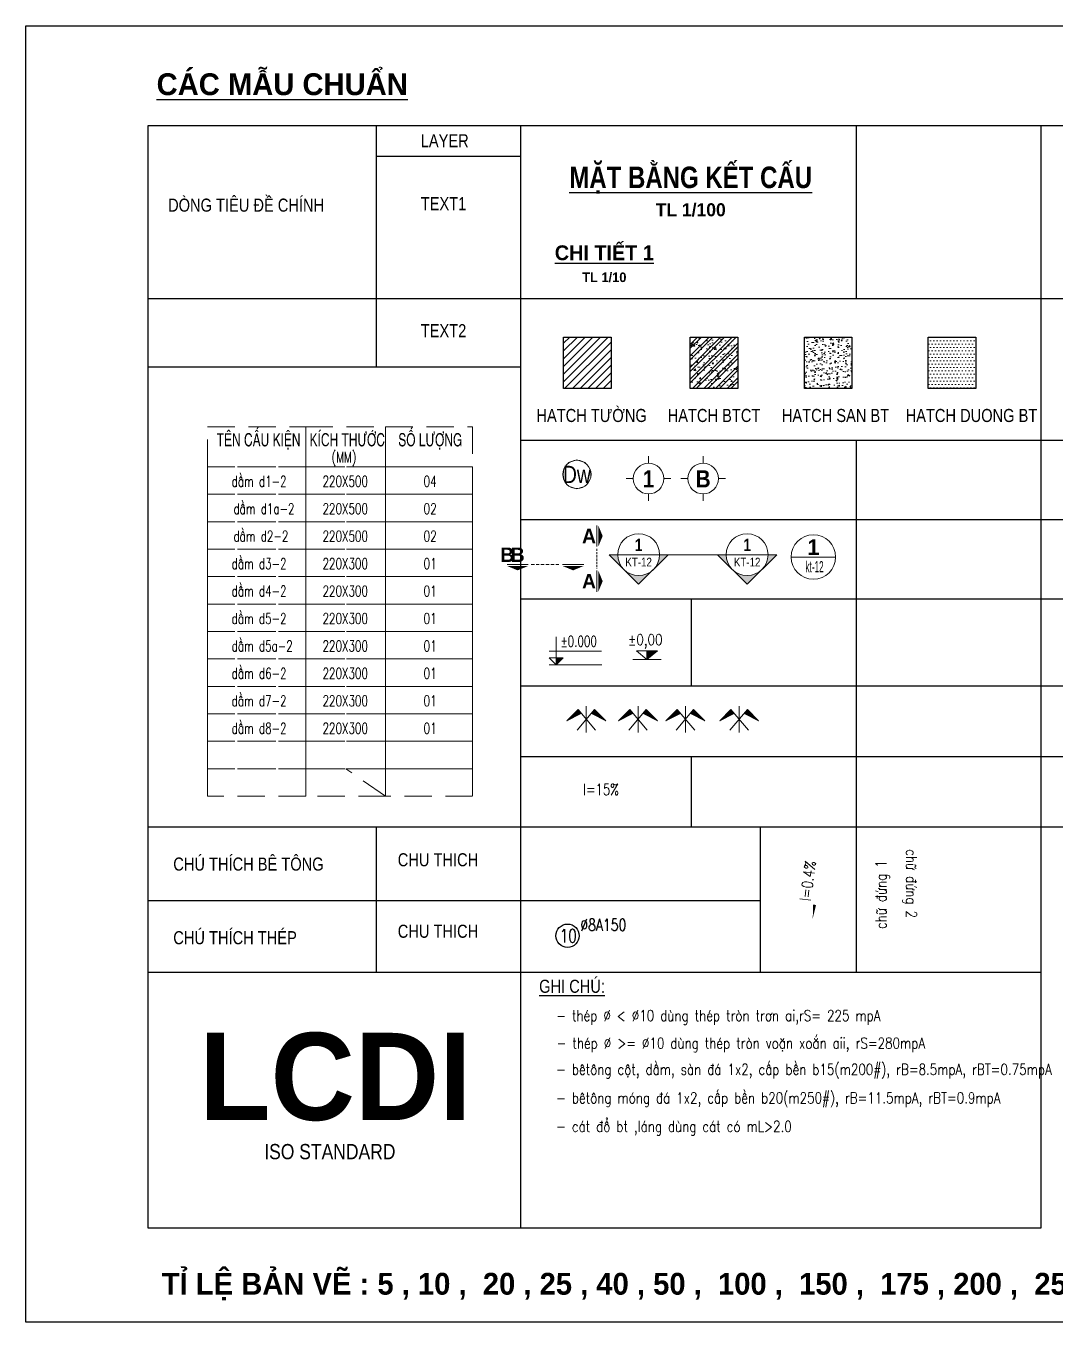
# Model space of a CAD drawing. Header units: inches. Extents: x -676 to 53517, y -16349 to 46516.
# Drawn here: x 28837 to 33554, y -16349 to -10409 of the extents above; entities that cross this region are included whole.
import ezdxf
from ezdxf.enums import TextEntityAlignment as Align

# ---------------------------------------------------------------- set-up
doc = ezdxf.new("R2010")
doc.units = ezdxf.units.IN
doc.header["$MEASUREMENT"] = 0
doc.set_wipeout_variables(frame=1)
doc.linetypes.add('DASHDOT', pattern=[1, 0.5, -0.25, 0, -0.25])
doc.linetypes.add('HIDDEN', pattern=[0.375, 0.25, -0.125])
for name, color, linetype, lineweight in [('2 - Text2', 2, 'Continuous', 20), ('KICHTHUOC', 167, 'Continuous', 15), ('LC Dim', 8, 'Continuous', 18), ('LC Hatch', 252, 'Continuous', 9), ('LC Hatch @ 1 (1)', 252, 'Continuous', 0), ('LC ISO', 153, 'Continuous', 13), ('LC Khac', 4, 'Continuous', 9), ('LC MANH DUT', 35, 'HIDDEN', 5), ('LC Net manh', 9, 'Continuous', 5), ('LC Net thay', 7, 'Continuous', 25), ('LC Net truc', 79, 'DASHDOT', 13), ('LC Text1', 3, 'Continuous', 20), ('LC Text2', 7, 'Continuous', 25), ('TEXT', 7, 'Continuous', 20), ('v-KICHTHUOC', 8, 'Continuous', 18), ('v-TEXT', 7, 'Continuous', 20)]:
    doc.layers.add(name, color=color, linetype=linetype, lineweight=lineweight)
doc.styles.add('Arial', font='arial.ttf', dxfattribs={"width": 0.8})
doc.styles.add('Brief text', font='')
doc.styles.add('EG 1', font='')
doc.styles.add('General text 2', font='arial.ttf')
doc.styles.add('LC 1', font='')
doc.styles.add('LC 2', font='', dxfattribs={"width": 0.7})
doc.styles.add('LC 3', font='vnsimli.shx', dxfattribs={"width": 0.75})
doc.styles.add('LC3', font='', dxfattribs={"width": 0.8})
doc.styles.add('T1', font='Vnsimli.shx', dxfattribs={"width": 0.8})
doc.styles.add('T2', font='', dxfattribs={"width": 0.8})
doc.styles.add('text', font='hoatbif.shx', dxfattribs={"width": 0.7})
doc.styles.add('text1', font='', dxfattribs={"width": 0.7, "height": 300})
doc.styles.get('Brief text').set_extended_font_data('.VnHelvetInsH', bold=True)
doc.styles.get('EG 1').set_extended_font_data('.VnAvantH', bold=True)
doc.styles.get('LC 1').set_extended_font_data('.VnAvantH', bold=True)
doc.styles.get('LC 2').set_extended_font_data('.VnArial NarrowH')
doc.styles.get('LC3').set_extended_font_data('.VnArialH', bold=True)
doc.styles.get('T2').set_extended_font_data('.VnArialH')
doc.styles.get('text1').set_extended_font_data('.VnHelvetInsH', bold=True)

# ---------------------------------------------------------------- blocks, each defined once
blk = doc.blocks.new('DXicon')
at = {"layer": 'LC Hatch', "ltscale": 50}
for points in [[(-1.15, 4.39), (-1.9, 5.26), (-4.45, 2.69)], [(4.45, 2.69), (1.9, 5.26), (1.15, 4.39)]]:
    blk.add_hatch(color=252, dxfattribs=at).paths.add_polyline_path(points)
at = {"layer": 'LC Net manh', "color": 8, "ltscale": 50}
for p, q in [((0, 0.04), (0, 6.04)), ((-1.9, 5.26), (-4.45, 2.69)), ((-4.45, 2.69), (-1.15, 4.39)), ((-2.13, 0.57), (1.9, 5.26)), ((2.13, 0.57), (-1.9, 5.26)), ((4.45, 2.69), (1.15, 4.39)), ((1.9, 5.26), (4.45, 2.69))]:
    blk.add_line(p, q, dxfattribs=at)
blk = doc.blocks.new('TTRUC')
at = {"layer": 'LC ISO'}
for p, q in [((0, 6.95), (0, 10.13)), ((-6.95, 0), (-10.13, 0)), ((6.95, 0), (10.13, 0)), ((0, -6.95), (0, -10.13))]:
    blk.add_line(p, q, dxfattribs=at)
at = {"layer": 'LC Net manh'}
blk.add_circle((0, 0), 6.95, dxfattribs=at)
blk = doc.blocks.new('TIEUDE1')
at = {"layer": '2 - Text2', "color": 7, "style": 'EG 1'}
blk.add_attdef('TIªU§Ò', text='', height=5, dxfattribs=at).set_placement((0, 0), align=Align.BOTTOM_CENTER)
blk.add_attdef('TL', text='', height=3, dxfattribs=at).set_placement((0, -2), align=Align.TOP_CENTER)
blk = doc.blocks.new('TIEUDE2')
at = {"layer": 'LC Text2', "color": 7, "style": 'LC 1'}
blk.add_attdef('%%UTIªU§Ò', text='', height=3.5, dxfattribs=at).set_placement((0, 0), align=Align.BOTTOM_CENTER)
blk.add_attdef('TL', text='', height=2.2, dxfattribs=at).set_placement((0, -1.8), align=Align.TOP_CENTER)
blk = doc.blocks.new('trich CT')
at = {"layer": 'LC ISO'}
blk.add_line((-500, 0), (500, 0), dxfattribs=at)
blk.add_circle((0, 0), 500, dxfattribs=at)
at = {"layer": 'LC Text1', "style": 'text1'}
blk.add_attdef('T', text='', height=350, dxfattribs=at).set_placement((0, 223), align=Align.MIDDLE_CENTER)
at = {"layer": 'LC Text1', "linetype": 'ByBlock', "style": 'text', "width": 0.7}
blk.add_attdef('KT', text='', height=250, dxfattribs=at).set_placement((0, -217), align=Align.MIDDLE_CENTER)
blk = doc.blocks.new('*U85')
at = {"layer": 'LC ISO'}
h = blk.add_hatch(color=256, dxfattribs=at)
h.paths.add_polyline_path([(0, -8.49), (4.24, -4.24, -0.198912), (0, -6, -0.198912), (-4.24, -4.24)])
h.paths.add_polyline_path([(8.49, 0), (6, 0, -0.198912), (4.24, -4.24)])
h.paths.add_polyline_path([(-4.24, -4.24, -0.198912), (-6, 0), (-8.49, 0)])
h = blk.add_hatch(color=256, dxfattribs=at)
h.paths.add_polyline_path([(31.08, -8.49), (35.32, -4.24, -0.198912), (31.08, -6, -0.198912), (26.84, -4.24)])
h.paths.add_polyline_path([(39.57, 0), (37.08, 0, -0.198912), (35.32, -4.24)])
h.paths.add_polyline_path([(26.84, -4.24, -0.198912), (25.08, 0), (22.59, 0)])
for p, q in [((-6, 0), (6, 0)), ((25.08, 0), (37.08, 0))]:
    blk.add_line(p, q, dxfattribs=at)
for points in [[(6, 0), (8.49, 0), (0, -8.49), (-8.49, 0), (-6, 0)], [(37.08, 0), (39.57, 0), (31.08, -8.49), (22.59, 0), (25.08, 0)]]:
    blk.add_lwpolyline(points, dxfattribs=at)
for centre in [(0, 0), (31.08, 0)]:
    blk.add_circle(centre, 6, dxfattribs=at)
at = {"layer": 'LC MANH DUT', "linetype": 'HIDDEN', "ltscale": 300}
blk.add_line((6, 0), (25.08, 0), dxfattribs=at)
at = {"layer": 'LC Text1', "style": 'Brief text', "width": 0.8, "flags": 8}
for tag, p in [('VIEW-NUMBER2', (0, 52)), ('VIEW-NUMBER1', (0, 0))]:
    blk.add_attdef(tag, text='', height=3.5, dxfattribs=at).set_placement(p, align=Align.BOTTOM_CENTER)
at = {"layer": 'LC Text1', "style": 'Arial', "width": 0.8, "flags": 8}
for tag, p in [('SHEET-NUMBER2', (0, 51.13)), ('SHEET-NUMBER1', (0, -0.87))]:
    blk.add_attdef(tag, text='', height=2.5, dxfattribs=at).set_placement(p, align=Align.TOP_CENTER)
blk = doc.blocks.new('Caodo1')
at = {"layer": 'LC Text1'}
blk.add_hatch(color=4, dxfattribs=at).paths.add_polyline_path([(0, 200), (0, 0), (243, 200)])
at = {"layer": 'LC Text1', "color": 4}
for p, q in [((324, 0), (-324, 0)), ((0, 0), (0, 200))]:
    blk.add_line(p, q, dxfattribs=at)
blk.add_lwpolyline([(-243, 200), (243, 200), (0, 0), (0, 0)], close=True, dxfattribs=at)
at = {"layer": 'LC Text1', "color": 4, "style": 'T1', "width": 0.8}
blk.add_attdef('%%P0,00', text='', height=250, dxfattribs=at).set_placement((-39, 460), align=Align.MIDDLE_CENTER)
blk = doc.blocks.new('CT')
at = {"layer": 'LC Khac'}
blk.add_hatch(color=252, dxfattribs=at).paths.add_polyline_path([(3.25, 1.6), (1.64, 1.6), (1.64, 0)])
at = {"layer": 'LC Khac', "color": 9, "ltscale": 50}
for p, q in [((0.05, 3.14), (12, 3.14)), ((12.09, 0), (0, 0))]:
    blk.add_line(p, q, dxfattribs=at)
for points in [[(1.64, 6.43), (1.64, 0)], [(1.64, 0), (0.03, 1.6), (1.64, 1.6)], [(1.64, 0), (3.25, 1.6), (1.64, 1.6)]]:
    blk.add_lwpolyline(points, dxfattribs=at)
at = {"layer": 'LC Khac', "color": 3, "style": 'LC 3', "width": 0.75}
blk.add_attdef('CT', (1.91, 3.5), '', height=2.2, dxfattribs=at)
blk = doc.blocks.new('*U66')
at = {"layer": 'Defpoints'}
blk.add_lwpolyline([(0, 4.25), (-2.5, 3.44), (-4.04, 1.31), (-4.04, -1.31), (-2.5, -3.44), (0, -4.25), (2.5, -3.44), (4.04, -1.31), (4.04, 1.31), (2.5, 3.44)], close=True, dxfattribs=at)
at = {"layer": 'LC Text1', "style": 'General text 2', "width": 0.8, "flags": 8}
blk.add_attdef('SYMBOL', text='', height=5.2, dxfattribs=at).set_placement((0, 0), align=Align.MIDDLE_CENTER)
blk.add_wipeout([(0, 4.25), (-2.5, 3.44), (-4.04, 1.31), (-4.04, -1.31), (-2.5, -3.44), (0, -4.25), (2.5, -3.44), (4.04, -1.31), (4.04, 1.31), (2.5, 3.44)]).dxf.layer = 'LC Net manh'
at = {"layer": 'LC ISO'}
blk.add_circle((0, 0), 4.25, dxfattribs=at)
blk = doc.blocks.new('matcatdoc')
at = {"layer": 'LC Khac', "color": 1, "ltscale": 2}
for p, q in [((0, 485), (0, 0)), ((0, -550), (0, -1036))]:
    blk.add_line(p, q, dxfattribs=at)
for points in [[(134, 243, 0, 471, 0), (37, 243, 275, 275, 0)], [(134, -793, 0, 471, 0), (37, -793, 275, 275, 0)]]:
    blk.add_lwpolyline(points, format="xyseb", dxfattribs=at)
at = {"layer": 'LC MANH DUT', "ltscale": 200}
blk.add_line((0, -49), (0, -506), dxfattribs=at)
at = {"ltscale": 2, "style": 'LC 1'}
for p in [(-179, 243), (-179, -793)]:
    blk.add_attdef('LC', text='', height=330, dxfattribs=at).set_placement(p, align=Align.MIDDLE_CENTER)
blk = doc.blocks.new('*U84')
at = {"layer": 'LC Khac', "color": 1, "ltscale": 2}
for p, q in [((0, 0), (-485, 0)), ((1271, 0), (785, 0))]:
    blk.add_line(p, q, dxfattribs=at)
for points in [[(-243, -134, 0, 471, 0), (-243, -37, 275, 275, 0)], [(1028, -134, 0, 471, 0), (1028, -37, 275, 275, 0)]]:
    blk.add_lwpolyline(points, format="xyseb", dxfattribs=at)
at = {"layer": 'LC MANH DUT', "ltscale": 300}
blk.add_line((66, 0), (732, 0), dxfattribs=at)
at = {"ltscale": 2, "style": 'LC 1'}
for p in [(-243, 222), (1028, 222)]:
    blk.add_attdef('LC', text='', height=330, dxfattribs=at).set_placement(p, align=Align.MIDDLE_CENTER)
blk = doc.blocks.new('DODOC1')
at = {"layer": 'KICHTHUOC'}
blk.add_lwpolyline([(-630, 0, 0, 0, 0), (762, 0, 0, 66.7, 0), (443, 0, 66.7, 66.7, 0)], format="xyseb", dxfattribs=at)
at = {"layer": 'TEXT', "style": 'T1', "width": 0.8}
blk.add_attdef('DOC', text='', height=250, dxfattribs=at).set_placement((-79, 226), align=Align.MIDDLE_CENTER)

msp = doc.modelspace()

# ---------------------------------------------------------------- hatches: boundary and pattern name
at = {"layer": 'LC Hatch', "ltscale": 3}
h = msp.add_hatch(dxfattribs=at)
h.set_pattern_fill('AR-CONC', color=256, scale=7.032451, angle=-0.00078)
h.set_pattern_definition([(49.99922, (40252.093, -28188.806), (50.44091, -4.4137), [5.27434, -58.01772]), (354.9992, (40252.093, -28188.806), (-9.7569, 52.89768), [4.21947, -46.41418]), (100.45062, (40256.296, -28189.174), (40.68405, 48.48394), [4.4825, -49.30748]), (46.1834, (40252.093, -28174.74), (75.05305, -11.64107), [7.9115, -87.0266]), (96.6348, (40258.35, -28175.71), (65.73064, 68.50347), [6.72375, -73.9612]), (351.1834, (40252.09, -28174.74), (65.7306, 68.50352), [6.3292, -69.62127]), (20.99922, (40259.126, -28178.257), (41.97681, -28.31455), [5.27434, -58.01772]), (325.9992, (40259.126, -28178.257), (17.11173, 50.99559), [4.21947, -46.41418]), (71.45062, (40262.624, -28180.617), (59.08856, 22.68099), [4.4825, -49.30748]), (37.49922, (40252.093, -28188.806), (0.855456, 23.410587), [0, -45.851583, 0, -47.117424, 0, -46.58999]), (7.49922, (40252.093, -28188.806), (18.500617, 27.73656), [0, -26.863964, 0, -44.796715, 0, -17.75694]), (327.49922, (40236.41, -28188.805), (37.540781, -1.586674), [0, -17.58113, 0, -54.85312, 0, -72.78587]), (317.49922, (40229.378, -28188.805), (41.01238, 7.039273), [0, -22.85547, 0, -36.4281, 0, -51.68852])])
h.paths.add_polyline_path([(32622.8, -11834.4), (32404.8, -11834.4), (32404.8, -12069.9), (32622.7, -12069.9)])
h = msp.add_hatch(dxfattribs=at)
h.set_pattern_fill('DOTS', color=256, scale=246.135797, angle=-0.00078)
h.set_pattern_definition([(359.99922, (40289.688, -28188.806), (7.691954, 15.383382), [0, -15.383487])])
h.paths.add_polyline_path([(33190.1, -11834.4), (32972.1, -11834.4), (32972.1, -12069.9), (33190.1, -12069.9)])
at = {"layer": 'LC Hatch @ 1 (1)', "ltscale": 2}
h = msp.add_hatch(dxfattribs=at)
h.set_pattern_fill('ANSI31', color=256, scale=200.002916, angle=-0.00078)
h.set_pattern_definition([(44.99922, (40289.688, -28188.806), (-17.677686, 17.67817), [])])
h.paths.add_polyline_path([(31518.7, -12069.9), (31518.7, -11834.4), (31300.8, -11834.4), (31300.8, -12069.9)])
h = msp.add_hatch(dxfattribs=at)
h.set_pattern_fill('BTCT', color=256, scale=10, angle=-0.00078)
h.set_pattern_definition([(49.9992, (31400.274, 378.59), (71.72593, -6.2762), [7.5, -82.5]), (354.9992, (31400.274, 378.59), (-13.8741, 75.2194), [6, -66]), (100.4506, (31406.25, 378.07), (57.8519, 68.94316), [6.374, -70.1142]), (46.1834, (31400.27, 398.59), (106.7239, -16.55336), [11.25, -123.75]), (96.6348, (31409.17, 397.21), (93.4676, 97.4105), [9.561, -105.1713]), (351.1834, (31400.27, 398.59), (93.4675, 97.4106), [9, -99]), (20.9992, (31410.274, 393.59), (59.69015, -40.2627), [7.5, -82.5]), (325.9992, (31410.274, 393.59), (24.33253, 72.51467), [6, -66]), (71.4506, (31415.25, 390.24), (84.0227, 32.2519), [6.374, -70.1142]), (37.49922, (31400.274, 378.593), (1.21644, 33.28937), [0, -65.2, 0, -67, 0, -66.25]), (7.4992, (31400.274, 378.593), (26.30749, 39.44081), [0, -38.2, 0, -63.7, 0, -25.25]), (327.49922, (31377.974, 378.593), (53.382213, -2.25622), [0, -25, 0, -78, 0, -103.5]), (317.4992, (31367.974, 378.593), (58.31875, 10.0097), [0, -32.5, 0, -51.8, 0, -73.5]), (44.9992, (31400.274, 378.593), (-26.51614, 26.51687), []), (44.9992, (31417.95, 378.592), (-26.51614, 26.51687), [])])
h.paths.add_polyline_path([(32099.4, -11834.4), (31881.4, -11834.4), (31881.4, -12069.9), (32099.4, -12069.9)])

# ---------------------------------------------------------------- linework, layer by layer
at = {"layer": 'Defpoints', "ltscale": 0.2, "elevation": 0}
msp.add_lwpolyline([(28837, -10408.6), (37237, -10408.7), (37236.9, -16348.7), (28836.9, -16348.6)], close=True, dxfattribs=at)
at = {"layer": 'LC Net thay'}
for p, q in [((30441.6, -10865.6, 0), (30441.6, -11971.3, 0)), ((31104.3, -10865.6, 0), (31104.3, -15919, 0)), ((32642.4, -10865.6, 0), (32642.4, -11658.1, 0)), ((33488.7, -10865.6, 0), (33882.9, -10865.6, 0)), ((31104.3, -11007.6, 0), (30441.6, -11007.6, 0)), ((29397.9, -11658.1, 0), (32642.4, -11658.1, 0)), ((29397.9, -11658.1, 0), (33882.9, -11658.1, 0)), ((29397.9, -11971.3, 0), (31104.3, -11971.3, 0)), ((31104.3, -12307.6, 0), (33882.9, -12307.6, 0)), ((32642.3, -12307.6, 0), (32642.3, -14744.8, 0)), ((31104.3, -12671.1, 0), (33882.9, -12671.1, 0)), ((31104.3, -13034.5, 0), (33882.9, -13034.6, 0)), ((31885.8, -13034.5, 0), (31885.8, -13432.8, 0)), ((31104.3, -13432.8, 0), (33882.9, -13432.9, 0)), ((31104.3, -13756.8, 0), (32642.3, -13756.9, 0)), ((31104.3, -13756.8, 0), (33882.9, -13756.9, 0)), ((31885.8, -13756.8, 0), (31885.8, -14079.1, 0)), ((29397.9, -14079, 0), (33882.9, -14079.1, 0)), ((30441.6, -14079, 0), (30441.6, -14744.8, 0)), ((32204.5, -14744.8, 0), (32204.5, -14079.1, 0)), ((29397.9, -14417.2, 0), (32204.5, -14417.3, 0)), ((29397.9, -14744.8, 0), (33488.6, -14744.9, 0)), ((29397.9, -14744.8, 0), (33488.6, -14744.9, 0))]:
    msp.add_line(p, q, dxfattribs=at)
at = {"layer": 'LC Net thay', "elevation": 0}
msp.add_lwpolyline([(29397.9, -10865.5), (33488.7, -10865.6), (33488.6, -15919), (29397.9, -15918.9)], close=True, dxfattribs=at)
at = {"layer": 'LC Text2', "ltscale": 2, "elevation": 0}
for points in [[(31300.8, -11834.4), (31518.7, -11834.4), (31518.7, -12069.9), (31300.8, -12069.9)], [(31881.4, -11834.4), (32099.4, -11834.4), (32099.4, -12069.9), (31881.4, -12069.9)], [(32404.8, -11834.4), (32622.8, -11834.4), (32622.7, -12069.9), (32404.8, -12069.9)], [(32972.1, -11834.4), (33190.1, -11834.4), (33190.1, -12069.9), (32972.1, -12069.9)]]:
    msp.add_lwpolyline(points, close=True, dxfattribs=at)
at = {"layer": 'LC Text2', "ltscale": 100}
msp.add_circle((31319.5, -14578.1, 0), 53.5, dxfattribs=at)

# ---------------------------------------------------------------- block references
at = {"layer": 'LC Hatch', "xscale": 20.00000014482849, "yscale": 20.00000014482849, "zscale": 20.00000014482849, "rotation": 359.999216292062}
for p in [(31405.5, -13647.1, 0), (31642.4, -13647.1, 0), (31859.5, -13647.1, 0), (32106.3, -13647.1, 0)]:
    msp.add_blockref('DXicon', p, dxfattribs=at)
at = {"layer": 'LC ISO', "xscale": 10.07844203318265, "yscale": 10.07844203318265, "zscale": 10.07844203318265, "rotation": 359.999216292062}
for p in [(31690.8, -12483.2, 0), (31940.8, -12483.2, 0)]:
    msp.add_blockref('TTRUC', p, dxfattribs=at)
at = {"layer": 'LC ISO'}
ref = msp.add_blockref('*U85', (31645.3, -12831.9, 0), dxfattribs=dict(at, xscale=16.00000011586775, yscale=16.00000011586775, zscale=16.00000011586775, rotation=359.999216292062))
ref.add_attrib('VIEW-NUMBER1', '1', dxfattribs={"layer": 'LC Text1', "height": 56, "rotation": 359.99922, "style": 'Brief text', "width": 0.8}).set_placement((31645.3, -12831.9, 0), align=Align.BOTTOM_CENTER)
ref.add_attrib('SHEET-NUMBER1', 'KT-12', dxfattribs={"layer": 'LC Text1', "height": 40, "rotation": 359.99922, "style": 'Arial', "width": 0.8}).set_placement((31645.3, -12845.8, 0), align=Align.TOP_CENTER)
ref.add_attrib('VIEW-NUMBER2', '1', dxfattribs={"layer": 'LC Text1', "height": 56, "rotation": 359.99922, "style": 'Brief text', "width": 0.8}).set_placement((32142.6, -12831.9, 0), align=Align.BOTTOM_CENTER)
ref.add_attrib('SHEET-NUMBER2', 'KT-12', dxfattribs={"layer": 'LC Text1', "height": 40, "rotation": 359.99922, "style": 'Arial', "width": 0.8}).set_placement((32142.6, -12845.8, 0), align=Align.TOP_CENTER)
ref = msp.add_blockref('trich CT', (32446.4, -12842.5, 0), dxfattribs=dict(at, xscale=0.2036571443320401, yscale=0.2036571443320401, zscale=0.2036571443320401, rotation=359.999216292062))
ref.add_attrib('T', '1', dxfattribs={"layer": 'LC Text2', "height": 71.3, "rotation": 359.99922, "style": 'text1'}).set_placement((32446.4, -12797.2, 0), align=Align.MIDDLE_CENTER)
ref.add_attrib('KT', ' kt-12', dxfattribs={"layer": 'LC Text2', "linetype": 'ByBlock', "height": 50.91, "rotation": 359.99922, "style": 'text', "width": 0.55}).set_placement((32446.4, -12886.8, 0), align=Align.MIDDLE_CENTER)
at = {"layer": 'LC Net manh'}
ref = msp.add_blockref('matcatdoc', (31453.6, -12794.9, 0), dxfattribs=dict(at, xscale=0.2000000014483476, yscale=0.2000000014483476, zscale=0.2000000014483476, rotation=359.999216292062))
ref.add_attrib('LC', 'A', dxfattribs={"layer": '0', "ltscale": 2, "height": 66, "rotation": 359.99922, "style": 'LC 1'}).set_placement((31417.8, -12953.4, 0), align=Align.MIDDLE_CENTER)
ref.add_attrib('LC', 'A', dxfattribs={"layer": '0', "ltscale": 2, "height": 66, "rotation": 359.99922, "style": 'LC 1'}).set_placement((31417.8, -12746.3, 0), align=Align.MIDDLE_CENTER)
ref = msp.add_blockref('*U84', (31139.3, -12876.8, 0), dxfattribs=dict(at, xscale=0.2000000014483476, yscale=0.2000000014483476, zscale=0.2000000014483476, rotation=359.999216292062))
ref.add_attrib('LC', 'B', dxfattribs={"layer": '0', "ltscale": 2, "height": 66, "rotation": 359.99922, "style": 'LC 1'}).set_placement((31043.4, -12832.3, 0), align=Align.MIDDLE_CENTER)
ref.add_attrib('LC', 'B', dxfattribs={"layer": '0', "ltscale": 2, "height": 66, "rotation": 359.99922, "style": 'LC 1'}).set_placement((31090.8, -12832.3, 0), align=Align.MIDDLE_CENTER)
at = {"layer": 'LC Text1'}
ref = msp.add_blockref('CT', (31234.7, -13336.5, 0), dxfattribs=dict(at, xscale=20.00000014482849, yscale=20.00000014482849, zscale=20.00000014482849, rotation=359.999216292062))
ref.add_attrib('CT', '%%P0.000', (31287.4, -13253.7, 0), dxfattribs={"color": 3, "height": 49.6, "rotation": 359.99922, "style": 'LC 3', "width": 0.7})
ref = msp.add_blockref('Caodo1', (31683.6, -13313, 0), dxfattribs=dict(at, xscale=0.2000000014483476, yscale=0.2000000014483476, zscale=0.2000000014483476, rotation=359.999216292062))
ref.add_attrib('%%P0,00', '%%p0,00', dxfattribs={"layer": 'LC Text2', "height": 50, "rotation": 359.99922, "style": 'T1', "width": 0.8}).set_placement((31675.8, -13221.1, 0), align=Align.MIDDLE_CENTER)
at = {"layer": 'LC Text2'}
ref = msp.add_blockref('TIEUDE1', (31883.9, -11181.3, 0), dxfattribs=dict(at, xscale=20.00000014482849, yscale=20.00000014482849, zscale=20.00000014482849, rotation=359.999216292062))
ref.add_attrib('TIªU§Ò', '%%UmÆt b»ng kÕt cÊu', dxfattribs={"color": 7, "height": 98.488, "rotation": 359.99922, "style": 'LC3', "width": 0.8}).set_placement((31883.9, -11181.3, 0), align=Align.BOTTOM_CENTER)
ref.add_attrib('TL', 'TL 1/100', dxfattribs={"color": 7, "height": 60, "rotation": 359.99922, "style": 'LC 1'}).set_placement((31883.9, -11221.3, 0), align=Align.TOP_CENTER)
ref = msp.add_blockref('TIEUDE2', (31487.9, -11502.6, 0), dxfattribs=dict(at, xscale=20.00000014482849, yscale=20.00000014482849, zscale=20.00000014482849, rotation=359.999216292062))
ref.add_attrib('%%UTIªU§Ò', '%%Uchi tiÕt 1', dxfattribs={"color": 7, "height": 67.923, "rotation": 359.99922, "style": 'LC 1'}).set_placement((31487.9, -11502.6, 0), align=Align.BOTTOM_CENTER)
ref.add_attrib('TL', 'TL 1/10', dxfattribs={"color": 7, "height": 44, "rotation": 359.99922, "style": 'LC 1'}).set_placement((31487.9, -11538.6, 0), align=Align.TOP_CENTER)
at = {"layer": 'v-KICHTHUOC'}
ref = msp.add_blockref('DODOC1', (32463.6, -14348.6, 0), dxfattribs=dict(at, xscale=-0.2000029164870154, yscale=0.2000029164870153, zscale=0.2000029164870153, rotation=82.3267871807796))
ref.add_attrib('DOC', 'I=0.4%', dxfattribs={"layer": 'v-TEXT', "height": 50, "rotation": 82.32679, "style": 'T1', "width": 0.8}).set_placement((32421, -14327, 0), align=Align.MIDDLE_CENTER)

# ---------------------------------------------------------------- texts
at = {"layer": 'LC Text1', "ltscale": 0.2, "style": 'LC 1', "width": 0.9}
for s, p in [('1', (31690.8, -12547.4, 0)), ('B', (31940.8, -12547.4, 0))]:
    msp.add_text(s, height=78.9, rotation=359.99922, dxfattribs=at).set_placement(p, align=Align.BOTTOM_CENTER)
at = {"layer": 'LC Text1', "style": 'LC 3', "width": 0.75}
msp.add_text(' I=15%%%', height=52.43, rotation=359.99922, dxfattribs=at).set_placement((31363.4, -13933.8, 0))
at = {"layer": 'LC Text1', "color": 3, "style": 'LC 3', "width": 0.8}
for s, rotation, p in [('ch÷ ®øng 2', 269.99922, (32871, -14181.5, 0)), ('ch÷ ®øng 1', 89.99922, (32780.7, -14547.7, 0)), ('- thÐp %%C < %%C10 dïng thÐp trßn tr¬n ai,rS= 225 mpA', 359.99922, (31267.6, -14969.1, 0)), ('- thÐp %%C >= %%C10 dïng thÐp trßn voÆn xo¾n aii, rS=280mpA', 359.99922, (31269.6, -15095.4, 0)), ('- bªt«ng cét, dÇm, sµn ®¸ 1x2, cÊp bÒn b15(m200#), rB=8.5mpA, rBT=0.75mpA', 359.99922, (31267.2, -15215.7, 0)), ('- bªt«ng mãng ®¸ 1x2, cÊp bÒn b20(m250#), rB=11.5mpA, rBT=0.9mpA', 359.99922, (31267.2, -15346.4, 0)), ('- c¸t ®æ bt ,l¸ng dïng c¸t cã mL>2.0', 359.99922, (31267.2, -15477, 0))]:
    msp.add_text(s, height=50, rotation=rotation, dxfattribs=at).set_placement(p)
at = {"layer": 'LC Text2', "lineweight": -2}
for s, height, style, p in [('%%uc¸c mÉu chuÈn', 100, 'LC 1', (29435.9, -10725.8, 0)), ('iso standard', 70, 'LC 2', (29929.3, -15602.6, 0)), ('tØ lÖ b¶n vÏ : 5 , 10 ,  20 , 25 , 40 , 50 ,  100 ,  150 ,  175 , 200 ,  250 , 400 , 500 , 1000 ....', 100, 'LC 1', (29459.8, -16223.2, 0))]:
    msp.add_text(s, height=height, rotation=359.99922, dxfattribs=dict(at, style=style)).set_placement(p)
at = {"layer": 'LC Text2', "style": 'T2', "width": 0.8}
for s, p in [('layer', (30646.6, -10964.8, 0)), ('dßng tiªu ®Ò chÝnh', (29488.5, -11259.9, 0)), ('text1', (30646.6, -11253.1, 0)), ('text2', (30646.6, -11835.4, 0)), ('HATCH T¦êNG', (31176.8, -12223.9, 0)), ('HATCH BTCT', (31778.4, -12223.9, 0)), ('HATCH SAN BT', (32301.8, -12223.9, 0)), ('HATCH DUONG BT', (32869.1, -12223.9, 0)), ('chó thÝch bª t«ng', (29512.3, -14279.7, 0)), ('chu thich', (30541.2, -14260, 0)), ('chó thÝch thÐp', (29512.3, -14617.2, 0)), ('chu thich', (30541.2, -14587.6, 0)), ('%%Ughi chó:', (31189.3, -14839.9, 0))]:
    msp.add_text(s, height=60, rotation=359.99922, dxfattribs=at).set_placement(p)
at = {"layer": 'LC Text2', "ltscale": 100, "style": 'LC 3', "width": 0.75}
msp.add_text('10', height=61.11, rotation=359.99922, dxfattribs=at).set_placement((31322.5, -14578.1, 0), align=Align.MIDDLE_CENTER)
at = {"layer": 'LC Text2', "linetype": 'ByBlock', "style": 'LC 3', "width": 0.75}
msp.add_text('%%C8A150', height=55.56, rotation=359.99922, dxfattribs=at).set_placement((31378.1, -14556, 0))
at = {"layer": 'LC Text2', "lineweight": -2, "style": 'LC 1'}
msp.add_text('LCDI', height=400, rotation=359.99922, dxfattribs=at).set_placement((30255.7, -15222.9, 0), align=Align.MIDDLE)

# ---------------------------------------------------------------- next in the draw order: wipeouts: each hides what was drawn before it
at = {"ltscale": 500}
msp.add_wipeout([(29669.6, -12245.4), (30884.5, -12245.4), (30884.4, -13938.5), (29669.6, -13938.5)], dxfattribs=at).translate(0, 0, 0).dxf.layer = 'LC Net truc'

# ---------------------------------------------------------------- next in the draw order: linework, layer by layer
at = {"layer": 'LC Dim', "ltscale": 3, "elevation": 0}
msp.add_lwpolyline([(28837, -10408.6), (37236.9, -10408.7), (37236.9, -16348.7), (28836.9, -16348.6)], close=True, dxfattribs=at)
at = {"layer": 'LC MANH DUT', "ltscale": 500, "elevation": 0}
for points in [[(29669.6, -12245.4), (30119.4, -12245.4), (30119.4, -12429.6), (29669.6, -12429.6)], [(30119.4, -12245.4), (30485.8, -12245.4), (30485.8, -12429.6), (30119.4, -12429.6)], [(30485.8, -12245.4), (30884.5, -12245.4), (30884.5, -12429.6), (30485.8, -12429.6)], [(29669.6, -12429.6), (30119.4, -12429.6), (30119.4, -12555.3), (29669.6, -12555.3)], [(30119.4, -12429.6), (30485.8, -12429.6), (30485.8, -12555.3), (30119.4, -12555.3)], [(30485.8, -12429.6), (30884.5, -12429.6), (30884.5, -12555.3), (30485.8, -12555.3)], [(29669.6, -12555.3), (30119.4, -12555.3), (30119.4, -12681), (29669.6, -12681)], [(30119.4, -12555.3), (30485.8, -12555.3), (30485.8, -12681.1), (30119.4, -12681)], [(30485.8, -12555.3), (30884.5, -12555.3), (30884.5, -12681.1), (30485.8, -12681.1)], [(29669.6, -12681), (30119.4, -12681), (30119.4, -12806.8), (29669.6, -12806.8)], [(30119.4, -12681), (30485.8, -12681.1), (30485.8, -12806.8), (30119.4, -12806.8)], [(30485.8, -12681.1), (30884.5, -12681.1), (30884.5, -12806.8), (30485.8, -12806.8)], [(29669.6, -12806.8), (30119.4, -12806.8), (30119.4, -12932.5), (29669.6, -12932.5)], [(30119.4, -12806.8), (30485.8, -12806.8), (30485.8, -12932.5), (30119.4, -12932.5)], [(30485.8, -12806.8), (30884.5, -12806.8), (30884.5, -12932.5), (30485.8, -12932.5)], [(29669.6, -12932.5), (30119.4, -12932.5), (30119.4, -13058.3), (29669.6, -13058.3)], [(30119.4, -12932.5), (30485.8, -12932.5), (30485.8, -13058.3), (30119.4, -13058.3)], [(30485.8, -12932.5), (30884.5, -12932.5), (30884.5, -13058.3), (30485.8, -13058.3)], [(29669.6, -13058.3), (30119.4, -13058.3), (30119.4, -13184), (29669.6, -13184)], [(30119.4, -13058.3), (30485.8, -13058.3), (30485.8, -13184), (30119.4, -13184)], [(30485.8, -13058.3), (30884.5, -13058.3), (30884.5, -13184), (30485.8, -13184)], [(29669.6, -13184), (30119.4, -13184), (30119.4, -13309.8), (29669.6, -13309.8)], [(30119.4, -13184), (30485.8, -13184), (30485.8, -13309.8), (30119.4, -13309.8)], [(30485.8, -13184), (30884.5, -13184), (30884.5, -13309.8), (30485.8, -13309.8)], [(29669.6, -13309.8), (30119.4, -13309.8), (30119.4, -13435.5), (29669.6, -13435.5)], [(30119.4, -13309.8), (30485.8, -13309.8), (30485.8, -13435.5), (30119.4, -13435.5)], [(30485.8, -13309.8), (30884.5, -13309.8), (30884.4, -13435.5), (30485.8, -13435.5)], [(29669.6, -13435.5), (30119.4, -13435.5), (30119.4, -13561.3), (29669.6, -13561.3)], [(30119.4, -13435.5), (30485.8, -13435.5), (30485.8, -13561.3), (30119.4, -13561.3)], [(30485.8, -13435.5), (30884.4, -13435.5), (30884.4, -13561.3), (30485.8, -13561.3)], [(29669.6, -13561.3), (30119.4, -13561.3), (30119.4, -13687), (29669.6, -13687)], [(30119.4, -13561.3), (30485.8, -13561.3), (30485.8, -13687), (30119.4, -13687)], [(30485.8, -13561.3), (30884.4, -13561.3), (30884.4, -13687), (30485.8, -13687)], [(29669.6, -13687), (30119.4, -13687), (30119.4, -13812.8), (29669.6, -13812.7)], [(30119.4, -13687), (30485.8, -13687), (30485.7, -13812.8), (30119.4, -13812.8)], [(30485.8, -13687), (30884.4, -13687), (30884.4, -13812.8), (30485.7, -13812.8)], [(29669.6, -13812.7), (30119.4, -13812.8), (30119.4, -13938.5), (29669.6, -13938.5)], [(30119.4, -13812.8), (30485.7, -13812.8), (30485.7, -13938.5), (30119.4, -13938.5)], [(30302.6, -13812.8), (30884.4, -13812.8), (30884.4, -13938.5), (30485.7, -13938.5)]]:
    msp.add_lwpolyline(points, close=True, dxfattribs=at)

# ---------------------------------------------------------------- next in the draw order: texts
at = {"layer": 'LC Text1', "color": 3, "style": 'LC 3', "width": 0.7}
for s, p in [('(MM)', (30238.2, -12409.7, 0)), ('dÇm d1-2', (29780.1, -12520.5, 0)), ('220X500', (30196.3, -12520.5, 0)), ('04', (30659.9, -12520.5, 0)), ('dÇm d1a-2', (29788.3, -12646.2, 0)), ('220X500', (30196.3, -12646.2, 0)), ('02', (30659.9, -12646.2, 0)), ('dÇm d2-2', (29788.3, -12772, 0)), ('220X500', (30196.3, -12772, 0)), ('02', (30659.9, -12772, 0)), ('dÇm d3-2', (29780.1, -12897.7, 0)), ('220X300', (30196.3, -12897.7, 0)), ('01', (30659.9, -12897.7, 0)), ('dÇm d4-2', (29780.1, -13023.4, 0)), ('220X300', (30196.3, -13023.5, 0)), ('01', (30659.9, -13023.5, 0)), ('dÇm d5-2', (29780.1, -13149.2, 0)), ('220X300', (30196.3, -13149.2, 0)), ('01', (30659.9, -13149.2, 0)), ('dÇm d5a-2', (29780.1, -13274.9, 0)), ('220X300', (30196.3, -13274.9, 0)), ('01', (30659.9, -13274.9, 0)), ('dÇm d6-2', (29780.1, -13400.7, 0)), ('220X300', (30196.3, -13400.7, 0)), ('01', (30659.9, -13400.7, 0)), ('dÇm d7-2', (29780.1, -13526.4, 0)), ('220X300', (30196.3, -13526.4, 0)), ('01', (30659.9, -13526.4, 0)), ('dÇm d8-2', (29780.1, -13652.2, 0)), ('220X300', (30196.3, -13652.2, 0)), ('01', (30659.9, -13652.2, 0))]:
    msp.add_text(s, height=49.6, rotation=359.99922, dxfattribs=at).set_placement(p)
at = {"layer": 'LC Text2', "lineweight": -2, "style": 'LC 2', "width": 0.8}
for s, p in [('tªn cÊu kiÖn', (29711.4, -12335, 0)), ('kÝch th\xadíc', (30137, -12335, 0)), ('sè l\xadîng', (30543.6, -12335, 0))]:
    msp.add_text(s, height=60, rotation=359.99922, dxfattribs=at).set_placement(p)

# ---------------------------------------------------------------- next in the draw order: block references
at = {"layer": 'LC Net manh'}
ref = msp.add_blockref('*U66', (31362.2, -12464, 0), dxfattribs=dict(at, xscale=15.24705893394056, yscale=15.24705893394056, zscale=15.24705893394056, rotation=359.999216292062))
ref.add_attrib('SYMBOL', 'Dw', dxfattribs={"layer": 'LC Text1', "height": 79.28, "rotation": 359.99922, "style": 'General text 2', "width": 0.8}).set_placement((31362.2, -12464, 0), align=Align.MIDDLE_CENTER)

doc.saveas('drawing.dxf')
